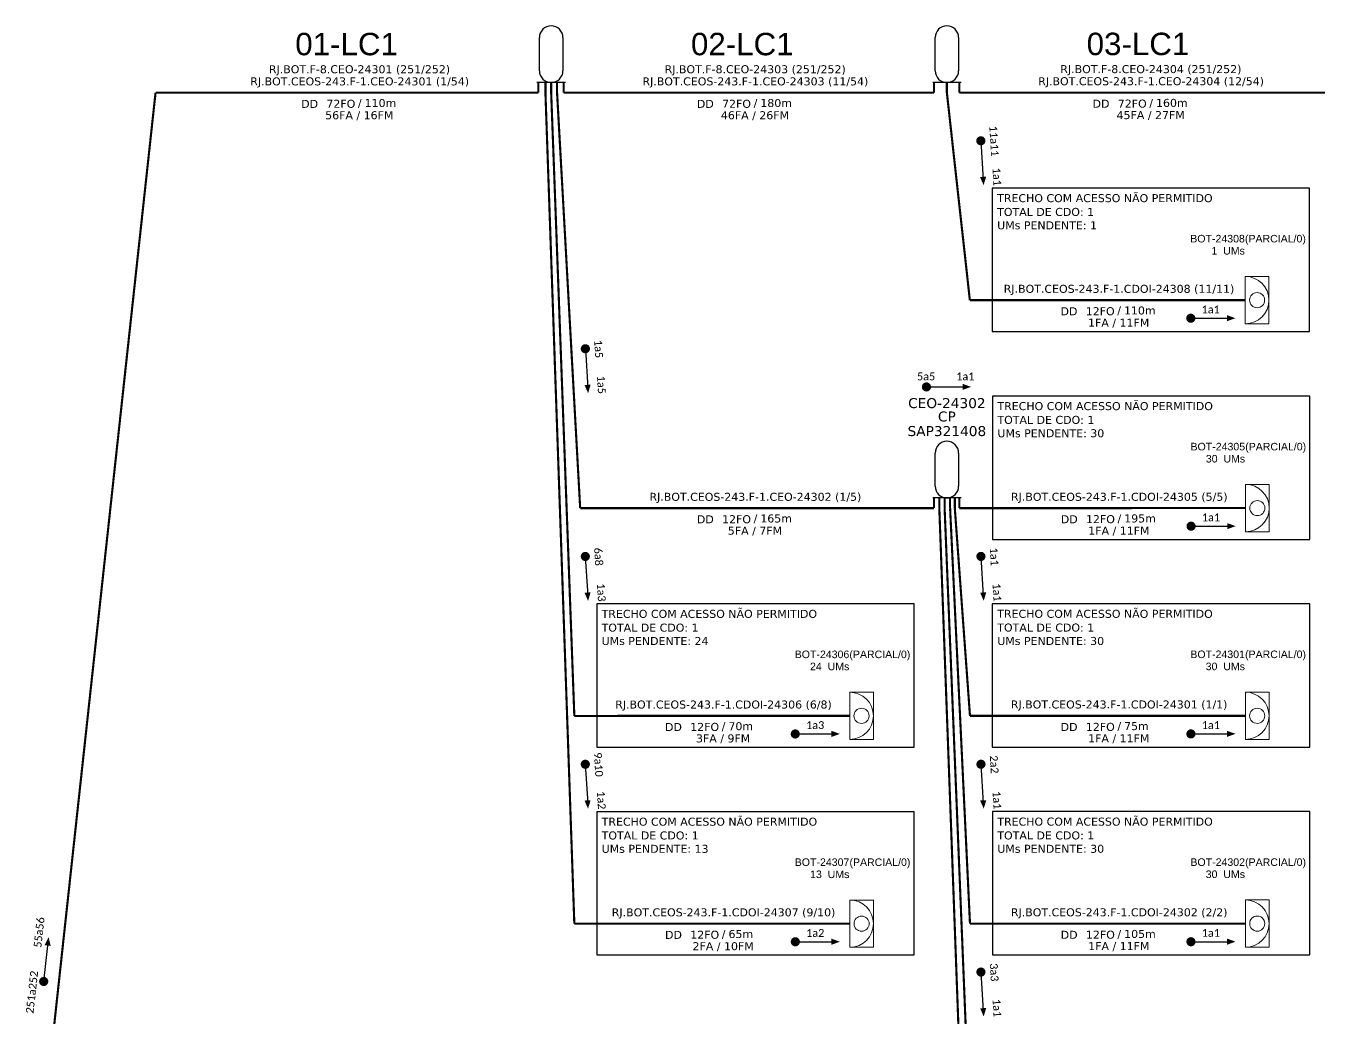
# Model space of a CAD drawing. Header units: millimetres. Extents: x 11891 to 13705, y -3602 to -1984.
# Drawn here: x 11932 to 12498, y -2994 to -2560 of the extents above; entities that cross this region are included whole.
import ezdxf
from ezdxf.enums import TextEntityAlignment as Align

# ---------------------------------------------------------------- set-up
doc = ezdxf.new("R2010")
doc.units = ezdxf.units.MM
doc.header["$MEASUREMENT"] = 0
doc.linetypes.add('ARILSUPP', pattern=[2.98, 1.42, -0.71, 0.14, -0.71])
for name, color, linetype, lineweight in [("20.0-LEGENDA DOS CDO'S", 1, 'Continuous', 0), ('20.1-CDO_INTERIOR', 1, 'Continuous', 0), ('40.1-ETIQUETAS', 1, 'Continuous', 20)]:
    doc.layers.add(name, color=color, linetype=linetype, lineweight=lineweight)
for name, color, linetype in [('20.4-CEOS', 1, 'Continuous'), ('CAP a instalar', 1, 'Continuous'), ('LC1', 3, 'Continuous'), ('SETA', 7, 'Continuous')]:
    doc.layers.add(name, color=color, linetype=linetype)
doc.styles.add('ARIAL', font='arial.ttf')
doc.styles.add('siredit', font='verdana.ttf')
doc.linetypes.add('FENCELINE1', pattern='A,0.25,-0.1,[133,ltypeshp.shx,S=0.1,R=0,X=-0.1,Y=0],-0.1,1', length=1.45)

# ---------------------------------------------------------------- blocks, each defined once
blk = doc.blocks.new('ETIQUETA_RS5F')
at = {"layer": '40.1-ETIQUETAS', "color": 0, "style": 'siredit'}
blk.add_text('/', height=1.5, dxfattribs=at).set_placement((1.55, -1.95), align=Align.MIDDLE_RIGHT)
for tag, p in [('ETIQUETA_R_PRIMARIA', (1.18, 4.1)), ('ETIQUETA_R_SECUNDARIA', (1.18, 2.1)), ('F_ATIVAS/F_MORTAS', (1.11, -4.24))]:
    blk.add_attdef(tag, text='', height=1.5, dxfattribs=at).set_placement(p, align=Align.MIDDLE_CENTER)
for tag, p in [('TIPO_CABO', (-6.62, -2.12)), ('CAP_CABO', (0.37, -2.09))]:
    blk.add_attdef(tag, text='', height=1.5, dxfattribs=at).set_placement(p, align=Align.MIDDLE_RIGHT)
blk.add_attdef('METROS', text='', height=1.5, dxfattribs=at).set_placement((2.11, -1.95), align=Align.MIDDLE_LEFT)
for tag, p in [('FUSÃO_1', (0.82, -8.39)), ('FUSÃO_2', (0.82, -10.6)), ('FUSÃO_3', (0.82, -12.93)), ('FUSÃO_4', (0.82, -15.14)), ('FUSÃO_5', (0.82, -17.16))]:
    blk.add_attdef(tag, text='', height=1.5, dxfattribs=at).set_placement(p, align=Align.CENTER)
blk = doc.blocks.new('CDOI_INT')
at = {"layer": '20.1-CDO_INTERIOR', "color": 0, "lineweight": 18}
blk.add_lwpolyline([(4.25, -4.25), (4.25, 4.25), (0, 4.25), (0, -4.25)], close=True, dxfattribs=at)
blk.add_circle((2.12, 0), 1.36, dxfattribs=at)
blk.add_arc((0, 0), 4.25, 270, 90, dxfattribs=at)
at = {"layer": "20.0-LEGENDA DOS CDO'S", "color": 0, "style": 'ARIAL'}
for tag, p in [('CDO_N', (-0.08, 10.38)), ('SPLITER_1', (21.18, 10.38)), ('SURVEY', (-0.08, 8.2)), ('SPLITER_2', (21.19, 8.68)), ('SAP', (-0.08, 6.23)), ('1:XX', (5.94, -2.22)), ('UMS', (5.94, -4.24))]:
    blk.add_attdef(tag, p, '', height=1.36, dxfattribs=at)
blk.add_attdef('FIBRAS_UTILIZADAS', text='', height=1.36, dxfattribs=at).set_placement((15.34, 10.38), align=Align.CENTER)

msp = doc.modelspace()

# ---------------------------------------------------------------- linework, layer by layer
at = {"const_width": 2, "elevation": 2}
for points in [[(12349.96, -2609.06, 1), (12350.08, -2611.06, 1)], [(12440.85, -2687.68, 1), (12442.85, -2687.68, 1)], [(12176.98, -2700.02, 1), (12177.1, -2702.02, 1)], [(12325.23, -2717.72, 1), (12327.23, -2717.72, 1)], [(12440.97, -2778.63, 1), (12442.97, -2778.63, 1)], [(12176.96, -2790.87, 1), (12177.08, -2792.87, 1)], [(12350, -2790.85, 1), (12350.13, -2792.84, 1)], [(12267.85, -2869.49, 1), (12269.85, -2869.49, 1)], [(12440.9, -2869.47, 1), (12442.9, -2869.47, 1)], [(12176.96, -2881.76, 1), (12177.08, -2883.76, 1)], [(12350, -2881.74, 1), (12350.13, -2883.74, 1)], [(12440.92, -2960.36, 1), (12442.92, -2960.36, 1)], [(12267.88, -2960.38, 1), (12269.88, -2960.38, 1)], [(12350, -2972.63, 1), (12350.13, -2974.63, 1)]]:
    msp.add_lwpolyline(points, format="xyb", close=True, dxfattribs=at)
at = {"color": 3, "elevation": 2}
for points in [[(12355, -2630.78), (12355, -2693.44), (12493.83, -2693.44), (12493.83, -2630.78), (12355, -2630.78)], [(12355.11, -2721.72), (12355.11, -2784.39), (12493.95, -2784.39), (12493.95, -2721.72), (12355.11, -2721.72)], [(12182, -2812.58), (12182, -2875.25), (12320.83, -2875.25), (12320.83, -2812.58), (12182, -2812.58)], [(12355.04, -2812.56), (12355.04, -2875.23), (12493.88, -2875.23), (12493.88, -2812.56), (12355.04, -2812.56)], [(12182.02, -2903.48), (12182.02, -2966.14), (12320.85, -2966.14), (12320.85, -2903.48), (12182.02, -2903.48)], [(12355.07, -2903.45), (12355.07, -2966.12), (12493.9, -2966.12), (12493.9, -2903.45), (12355.07, -2903.45)]]:
    msp.add_lwpolyline(points, dxfattribs=at)
at = {"const_width": 2}
msp.add_lwpolyline([(11940.02, -2978.74, 1), (11940.24, -2976.75, 1)], format="xyb", close=True, dxfattribs=at)
at = {"layer": '20.4-CEOS'}
for p, q in [((12156.94, -2579.41, 2), (12156.94, -2564.96, 2)), ((12167.24, -2564.96, 2), (12167.24, -2579.41, 2)), ((12330.01, -2579.41, 2), (12330.01, -2564.96, 2)), ((12340.31, -2564.96, 2), (12340.31, -2579.41, 2)), ((12168.3, -2584.57, 2), (12155.88, -2584.57, 2)), ((12341.37, -2584.57, 2), (12328.95, -2584.57, 2))]:
    msp.add_line(p, q, dxfattribs=at)
at = {"layer": '20.4-CEOS', "color": 8}
for p, q in [((12330.01, -2761.11, 2), (12330.01, -2746.66, 2)), ((12340.31, -2746.66, 2), (12340.31, -2761.11, 2)), ((12341.37, -2766.26, 2), (12328.95, -2766.26, 2))]:
    msp.add_line(p, q, dxfattribs=at)
at = {"layer": '20.4-CEOS'}
for centre, start, end in [((12162.09, -2564.96, 2), 0, 180), ((12335.16, -2564.96, 2), 0, 180), ((12162.09, -2579.41, 2), 180, 0), ((12335.16, -2579.41, 2), 180, 0)]:
    msp.add_arc(centre, 5.15, start, end, dxfattribs=at)
at = {"layer": '20.4-CEOS', "color": 8}
for centre, start, end in [((12335.16, -2746.66, 2), 0, 180), ((12335.16, -2761.11, 2), 180, 0)]:
    msp.add_arc(centre, 5.15, start, end, dxfattribs=at)
at = {"layer": 'CAP a instalar', "linetype": 'FENCELINE1', "ltscale": 7, "const_width": 0.933, "elevation": 2}
msp.add_lwpolyline([(12156.49, -2589.04), (12156.49, -2584.57)], dxfattribs=at)
at = {"layer": 'CAP a instalar', "color": 8, "ltscale": 7, "const_width": 0.933, "elevation": 2}
for points in [[(12159.58, -2589.04), (12159.58, -2584.57)], [(12162.09, -2589.04), (12162.09, -2584.57)], [(12164.67, -2589.04), (12164.67, -2584.57)], [(12335.16, -2589.04), (12335.16, -2584.57)], [(12172.22, -2952.49), (12159.58, -2589.04)], [(12172.22, -2861.6), (12162.09, -2589.04)], [(12174.78, -2770.73), (12164.67, -2589.04)], [(12345.22, -2679.79), (12335.16, -2589.04)], [(12345.22, -2679.79), (12465.67, -2679.75)], [(12329.56, -2770.73), (12329.56, -2766.26)], [(12331.85, -2770.73), (12331.85, -2766.26)], [(12334.17, -2770.73), (12334.17, -2766.26)], [(12336.57, -2770.73), (12336.57, -2766.26)], [(12338.63, -2770.73), (12338.63, -2766.26)], [(12340.61, -2770.73), (12340.61, -2766.26)], [(12174.78, -2770.73), (12329.56, -2770.73)], [(12345.27, -3134.25), (12331.85, -2770.73)], [(12345.27, -3043.35), (12334.17, -2770.73)], [(12345.27, -2952.46), (12336.57, -2770.73)], [(12345.27, -2861.57), (12338.63, -2770.73)], [(12340.61, -2770.73), (12465.72, -2770.7)], [(12172.22, -2861.6), (12292.67, -2861.56)], [(12345.27, -2861.57), (12465.72, -2861.54)], [(12172.22, -2952.49), (12292.67, -2952.46)], [(12345.27, -2952.46), (12465.72, -2952.43)]]:
    msp.add_lwpolyline(points, dxfattribs=at)
at = {"layer": 'CAP a instalar', "ltscale": 7, "const_width": 0.933, "elevation": 2}
for points in [[(12167.54, -2589.04), (12167.54, -2584.57)], [(12329.56, -2589.04), (12329.56, -2584.57)], [(12340.61, -2589.04), (12340.61, -2584.57)], [(11939.66, -3043.32), (11989.05, -2589.04)], [(11989.05, -2589.04), (12156.49, -2589.04)], [(12167.54, -2589.04), (12329.56, -2589.04)], [(12340.61, -2589.04), (12502.63, -2588.98)]]:
    msp.add_lwpolyline(points, dxfattribs=at)
at = {"layer": 'SETA', "elevation": 2}
for points in [[(12350.02, -2610.06), (12351.06, -2627.22)], [(12441.85, -2687.68), (12459.05, -2687.68)], [(12177.04, -2701.02), (12178.08, -2718.19)], [(12326.23, -2717.72), (12343.42, -2717.72)], [(12326.23, -2717.72), (12343.42, -2717.72)], [(12441.97, -2778.63), (12459.16, -2778.63)], [(12177.02, -2791.87), (12178.06, -2809.03)], [(12350.06, -2791.84), (12351.1, -2809.01)], [(12268.85, -2869.49), (12286.05, -2869.49)], [(12441.9, -2869.47), (12459.09, -2869.47)], [(12177.02, -2882.76), (12178.06, -2899.92)], [(12350.06, -2882.74), (12351.1, -2899.9)], [(12268.88, -2960.38), (12286.07, -2960.38)], [(12441.92, -2960.36), (12459.12, -2960.36)], [(12350.06, -2973.63), (12351.1, -2990.79)]]:
    msp.add_lwpolyline(points, dxfattribs=at)
at = {"layer": 'SETA'}
msp.add_lwpolyline([(11940.13, -2977.74), (11942.05, -2960.66)], dxfattribs=at)
msp.add_lwpolyline([(11940.13, -2977.74), (11942.05, -2960.66)], dxfattribs=at)
for points in [[(12352.33, -2625.76, 2), (12351.22, -2629.5, 2), (12349.67, -2625.92, 2)], [(12457.67, -2686.32, 2), (12461.33, -2687.66, 2), (12457.67, -2688.99, 2)], [(12179.35, -2716.73, 2), (12178.24, -2720.46, 2), (12176.69, -2716.89, 2)], [(12342.04, -2716.36, 2), (12345.71, -2717.69, 2), (12342.04, -2719.03, 2)], [(12342.04, -2716.36, 2), (12345.71, -2717.69, 2), (12342.04, -2719.03, 2)], [(12457.78, -2777.27, 2), (12461.45, -2778.6, 2), (12457.78, -2779.94, 2)], [(12179.33, -2807.57, 2), (12178.22, -2811.31, 2), (12176.67, -2807.73, 2)], [(12352.38, -2807.55, 2), (12351.27, -2811.29, 2), (12349.72, -2807.71, 2)], [(12284.67, -2868.13, 2), (12288.33, -2869.47, 2), (12284.67, -2870.8, 2)], [(12457.71, -2868.11, 2), (12461.38, -2869.44, 2), (12457.71, -2870.77, 2)], [(12179.33, -2898.46, 2), (12178.22, -2902.2, 2), (12176.67, -2898.63, 2)], [(12352.38, -2898.44, 2), (12351.27, -2902.18, 2), (12349.72, -2898.6, 2)], [(11940.54, -2961.87), (11942.28, -2958.38), (11943.19, -2962.17)], [(11940.54, -2961.87), (11942.28, -2958.38), (11943.19, -2962.17)], [(12284.69, -2959.03, 2), (12288.35, -2960.36, 2), (12284.69, -2961.69, 2)], [(12457.74, -2959, 2), (12461.4, -2960.33, 2), (12457.74, -2961.67, 2)], [(12352.38, -2989.33, 2), (12351.27, -2993.07, 2), (12349.72, -2989.49, 2)]]:
    msp.add_solid(points, dxfattribs=at)

# ---------------------------------------------------------------- block references
at = {"layer": '20.1-CDO_INTERIOR', "color": 8, "ltscale": 11}
ref = msp.add_blockref('CDOI_INT', (12465.69, -2679.76, 2), dxfattribs=dict(at, xscale=2.430832509970058, yscale=2.430832509970058, zscale=2.430832509970058))
ref.add_attrib('CDO_N', 'BOT-24308', dxfattribs={"layer": "20.0-LEGENDA DOS CDO'S", "color": 8, "height": 3.307, "style": 'ARIAL'}).set_placement((12465.49, -2654.52, 2), align=Align.RIGHT)
ref.add_attrib('FIBRAS_UTILIZADAS', '    (PARCIAL/0)', dxfattribs={"layer": "20.0-LEGENDA DOS CDO'S", "color": 8, "height": 3.3, "style": 'ARIAL'}).set_placement((12476.3, -2654.52, 2), align=Align.CENTER)
ref.add_attrib('SURVEY', '1  UMs', dxfattribs={"layer": "20.0-LEGENDA DOS CDO'S", "color": 8, "height": 3.307, "style": 'ARIAL'}).set_placement((12465.5, -2659.82, 2), align=Align.RIGHT)
ref = msp.add_blockref('CDOI_INT', (12465.81, -2770.7, 2), dxfattribs=dict(at, xscale=2.430832509970058, yscale=2.430832509970058, zscale=2.430832509970058))
ref.add_attrib('CDO_N', 'BOT-24305', dxfattribs={"layer": "20.0-LEGENDA DOS CDO'S", "color": 8, "height": 3.307, "style": 'ARIAL'}).set_placement((12465.6, -2745.47, 2), align=Align.RIGHT)
ref.add_attrib('FIBRAS_UTILIZADAS', '    (PARCIAL/0)', dxfattribs={"layer": "20.0-LEGENDA DOS CDO'S", "color": 8, "height": 3.3, "style": 'ARIAL'}).set_placement((12476.42, -2745.47, 2), align=Align.CENTER)
ref.add_attrib('SURVEY', '30  UMs', dxfattribs={"layer": "20.0-LEGENDA DOS CDO'S", "color": 8, "height": 3.307, "style": 'ARIAL'}).set_placement((12465.62, -2750.77, 2), align=Align.RIGHT)
ref = msp.add_blockref('CDOI_INT', (12292.69, -2861.56, 2), dxfattribs=dict(at, xscale=2.430832509970058, yscale=2.430832509970058, zscale=2.430832509970058))
ref.add_attrib('CDO_N', 'BOT-24306', dxfattribs={"layer": "20.0-LEGENDA DOS CDO'S", "color": 8, "height": 3.307, "style": 'ARIAL'}).set_placement((12292.49, -2836.33, 2), align=Align.RIGHT)
ref.add_attrib('FIBRAS_UTILIZADAS', '    (PARCIAL/0)', dxfattribs={"layer": "20.0-LEGENDA DOS CDO'S", "color": 8, "height": 3.3, "style": 'ARIAL'}).set_placement((12303.3, -2836.33, 2), align=Align.CENTER)
ref.add_attrib('SURVEY', '24  UMs', dxfattribs={"layer": "20.0-LEGENDA DOS CDO'S", "color": 8, "height": 3.307, "style": 'ARIAL'}).set_placement((12292.5, -2841.63, 2), align=Align.RIGHT)
ref = msp.add_blockref('CDOI_INT', (12465.74, -2861.54, 2), dxfattribs=dict(at, xscale=2.430832509970058, yscale=2.430832509970058, zscale=2.430832509970058))
ref.add_attrib('CDO_N', 'BOT-24301', dxfattribs={"layer": "20.0-LEGENDA DOS CDO'S", "color": 8, "height": 3.307, "style": 'ARIAL'}).set_placement((12465.53, -2836.31, 2), align=Align.RIGHT)
ref.add_attrib('FIBRAS_UTILIZADAS', '    (PARCIAL/0)', dxfattribs={"layer": "20.0-LEGENDA DOS CDO'S", "color": 8, "height": 3.3, "style": 'ARIAL'}).set_placement((12476.35, -2836.31, 2), align=Align.CENTER)
ref.add_attrib('SURVEY', '30  UMs', dxfattribs={"layer": "20.0-LEGENDA DOS CDO'S", "color": 8, "height": 3.307, "style": 'ARIAL'}).set_placement((12465.55, -2841.61, 2), align=Align.RIGHT)
ref = msp.add_blockref('CDOI_INT', (12292.71, -2952.46, 2), dxfattribs=dict(at, xscale=2.430832509970058, yscale=2.430832509970058, zscale=2.430832509970058))
ref.add_attrib('CDO_N', 'BOT-24307', dxfattribs={"layer": "20.0-LEGENDA DOS CDO'S", "color": 8, "height": 3.307, "style": 'ARIAL'}).set_placement((12292.51, -2927.22, 2), align=Align.RIGHT)
ref.add_attrib('FIBRAS_UTILIZADAS', '    (PARCIAL/0)', dxfattribs={"layer": "20.0-LEGENDA DOS CDO'S", "color": 8, "height": 3.3, "style": 'ARIAL'}).set_placement((12303.33, -2927.22, 2), align=Align.CENTER)
ref.add_attrib('SURVEY', '13  UMs', dxfattribs={"layer": "20.0-LEGENDA DOS CDO'S", "color": 8, "height": 3.307, "style": 'ARIAL'}).set_placement((12292.52, -2932.52, 2), align=Align.RIGHT)
ref = msp.add_blockref('CDOI_INT', (12465.76, -2952.43, 2), dxfattribs=dict(at, xscale=2.430832509970058, yscale=2.430832509970058, zscale=2.430832509970058))
ref.add_attrib('CDO_N', 'BOT-24302', dxfattribs={"layer": "20.0-LEGENDA DOS CDO'S", "color": 8, "height": 3.307, "style": 'ARIAL'}).set_placement((12465.56, -2927.2, 2), align=Align.RIGHT)
ref.add_attrib('FIBRAS_UTILIZADAS', '    (PARCIAL/0)', dxfattribs={"layer": "20.0-LEGENDA DOS CDO'S", "color": 8, "height": 3.3, "style": 'ARIAL'}).set_placement((12476.37, -2927.2, 2), align=Align.CENTER)
ref.add_attrib('SURVEY', '30  UMs', dxfattribs={"layer": "20.0-LEGENDA DOS CDO'S", "color": 8, "height": 3.307, "style": 'ARIAL'}).set_placement((12465.57, -2932.5, 2), align=Align.RIGHT)
at = {"layer": '40.1-ETIQUETAS'}
ref = msp.add_blockref('ETIQUETA_RS5F', (12075.57, -2588.99, 2), dxfattribs=dict(at, xscale=2.33279996999954, yscale=2.33279996999954, zscale=2.33279996999954))
ref.add_attrib('ETIQUETA_R_PRIMARIA', 'RJ.BOT.F-8.CEO-24301 (251/252)', dxfattribs={"color": 0, "height": 3.4992, "style": 'siredit'}).set_placement((12078.25, -2578.78, 2), align=Align.MIDDLE_CENTER)
ref.add_attrib('ETIQUETA_R_SECUNDARIA', 'RJ.BOT.CEOS-243.F-1.CEO-24301 (1/54)', dxfattribs={"color": 0, "height": 3.4992, "style": 'siredit'}).set_placement((12078.33, -2584.08, 2), align=Align.MIDDLE_CENTER)
ref.add_attrib('TIPO_CABO', 'DD', dxfattribs={"color": 0, "height": 3.499, "style": 'siredit'}).set_placement((12060.14, -2593.92, 2), align=Align.MIDDLE_RIGHT)
ref.add_attrib('CAP_CABO', '72FO', dxfattribs={"color": 0, "height": 3.499, "style": 'siredit'}).set_placement((12076.42, -2593.87, 2), align=Align.MIDDLE_RIGHT)
ref.add_attrib('METROS', '110m', dxfattribs={"color": 0, "height": 3.499, "style": 'siredit'}).set_placement((12080.5, -2593.54, 2), align=Align.MIDDLE_LEFT)
ref.add_attrib('F_ATIVAS/F_MORTAS', '56FA / 16FM', dxfattribs={"color": 0, "height": 3.4992, "style": 'siredit'}).set_placement((12078.16, -2598.89, 2), align=Align.MIDDLE_CENTER)
ref = msp.add_blockref('ETIQUETA_RS5F', (12248.64, -2588.99, 2), dxfattribs=dict(at, xscale=2.33279996999954, yscale=2.33279996999954, zscale=2.33279996999954))
ref.add_attrib('ETIQUETA_R_PRIMARIA', 'RJ.BOT.F-8.CEO-24303 (251/252)', dxfattribs={"color": 0, "height": 3.4992, "style": 'siredit'}).set_placement((12251.32, -2578.78, 2), align=Align.MIDDLE_CENTER)
ref.add_attrib('ETIQUETA_R_SECUNDARIA', 'RJ.BOT.CEOS-243.F-1.CEO-24303 (11/54)', dxfattribs={"color": 0, "height": 3.4992, "style": 'siredit'}).set_placement((12251.4, -2584.08, 2), align=Align.MIDDLE_CENTER)
ref.add_attrib('TIPO_CABO', 'DD', dxfattribs={"color": 0, "height": 3.499, "style": 'siredit'}).set_placement((12233.21, -2593.92, 2), align=Align.MIDDLE_RIGHT)
ref.add_attrib('CAP_CABO', '72FO', dxfattribs={"color": 0, "height": 3.499, "style": 'siredit'}).set_placement((12249.49, -2593.87, 2), align=Align.MIDDLE_RIGHT)
ref.add_attrib('METROS', '180m', dxfattribs={"color": 0, "height": 3.499, "style": 'siredit'}).set_placement((12253.57, -2593.54, 2), align=Align.MIDDLE_LEFT)
ref.add_attrib('F_ATIVAS/F_MORTAS', '46FA / 26FM', dxfattribs={"color": 0, "height": 3.4992, "style": 'siredit'}).set_placement((12251.23, -2598.89, 2), align=Align.MIDDLE_CENTER)
ref = msp.add_blockref('ETIQUETA_RS5F', (12421.71, -2588.93, 2), dxfattribs=dict(at, xscale=2.33279996999954, yscale=2.33279996999954, zscale=2.33279996999954))
ref.add_attrib('ETIQUETA_R_PRIMARIA', 'RJ.BOT.F-8.CEO-24304 (251/252)', dxfattribs={"color": 0, "height": 3.4992, "style": 'siredit'}).set_placement((12424.39, -2578.72, 2), align=Align.MIDDLE_CENTER)
ref.add_attrib('ETIQUETA_R_SECUNDARIA', 'RJ.BOT.CEOS-243.F-1.CEO-24304 (12/54)', dxfattribs={"color": 0, "height": 3.4992, "style": 'siredit'}).set_placement((12424.47, -2584.02, 2), align=Align.MIDDLE_CENTER)
ref.add_attrib('TIPO_CABO', 'DD', dxfattribs={"color": 0, "height": 3.499, "style": 'siredit'}).set_placement((12406.28, -2593.86, 2), align=Align.MIDDLE_RIGHT)
ref.add_attrib('CAP_CABO', '72FO', dxfattribs={"color": 0, "height": 3.499, "style": 'siredit'}).set_placement((12422.56, -2593.81, 2), align=Align.MIDDLE_RIGHT)
ref.add_attrib('METROS', '160m', dxfattribs={"color": 0, "height": 3.499, "style": 'siredit'}).set_placement((12426.64, -2593.49, 2), align=Align.MIDDLE_LEFT)
ref.add_attrib('F_ATIVAS/F_MORTAS', '45FA / 27FM', dxfattribs={"color": 0, "height": 3.4992, "style": 'siredit'}).set_placement((12424.3, -2598.83, 2), align=Align.MIDDLE_CENTER)
at = {"layer": '40.1-ETIQUETAS', "color": 8}
ref = msp.add_blockref('ETIQUETA_RS5F', (12407.69, -2679.72, 2), dxfattribs=dict(at, xscale=2.33279996999954, yscale=2.33279996999954, zscale=2.33279996999954))
ref.add_attrib('ETIQUETA_R_SECUNDARIA', 'RJ.BOT.CEOS-243.F-1.CDOI-24308 (11/11)', dxfattribs={"color": 0, "height": 3.4992, "style": 'siredit'}).set_placement((12410.45, -2674.81, 2), align=Align.MIDDLE_CENTER)
ref.add_attrib('TIPO_CABO', 'DD', dxfattribs={"color": 0, "height": 3.499, "style": 'siredit'}).set_placement((12392.26, -2684.65, 2), align=Align.MIDDLE_RIGHT)
ref.add_attrib('CAP_CABO', '12FO', dxfattribs={"color": 0, "height": 3.499, "style": 'siredit'}).set_placement((12408.55, -2684.6, 2), align=Align.MIDDLE_RIGHT)
ref.add_attrib('METROS', '110m', dxfattribs={"color": 0, "height": 3.499, "style": 'siredit'}).set_placement((12412.62, -2684.28, 2), align=Align.MIDDLE_LEFT)
ref.add_attrib('F_ATIVAS/F_MORTAS', '1FA / 11FM', dxfattribs={"color": 0, "height": 3.499, "style": 'siredit'}).set_placement((12410.29, -2689.62, 2), align=Align.MIDDLE_CENTER)
ref = msp.add_blockref('ETIQUETA_RS5F', (12248.64, -2770.68, 2), dxfattribs=dict(at, xscale=2.33279996999954, yscale=2.33279996999954, zscale=2.33279996999954))
ref.add_attrib('ETIQUETA_R_SECUNDARIA', 'RJ.BOT.CEOS-243.F-1.CEO-24302 (1/5)', dxfattribs={"color": 0, "height": 3.4992, "style": 'siredit'}).set_placement((12251.4, -2765.78, 2), align=Align.MIDDLE_CENTER)
ref.add_attrib('TIPO_CABO', 'DD', dxfattribs={"color": 0, "height": 3.499, "style": 'siredit'}).set_placement((12233.21, -2775.62, 2), align=Align.MIDDLE_RIGHT)
ref.add_attrib('CAP_CABO', '12FO', dxfattribs={"color": 0, "height": 3.499, "style": 'siredit'}).set_placement((12249.49, -2775.57, 2), align=Align.MIDDLE_RIGHT)
ref.add_attrib('METROS', '165m', dxfattribs={"color": 0, "height": 3.499, "style": 'siredit'}).set_placement((12253.57, -2775.24, 2), align=Align.MIDDLE_LEFT)
ref.add_attrib('F_ATIVAS/F_MORTAS', '5FA / 7FM', dxfattribs={"color": 0, "height": 3.499, "style": 'siredit'}).set_placement((12251.23, -2780.59, 2), align=Align.MIDDLE_CENTER)
ref = msp.add_blockref('ETIQUETA_RS5F', (12407.81, -2770.67, 2), dxfattribs=dict(at, xscale=2.33279996999954, yscale=2.33279996999954, zscale=2.33279996999954))
ref.add_attrib('ETIQUETA_R_SECUNDARIA', 'RJ.BOT.CEOS-243.F-1.CDOI-24305 (5/5)', dxfattribs={"color": 0, "height": 3.4992, "style": 'siredit'}).set_placement((12410.57, -2765.76, 2), align=Align.MIDDLE_CENTER)
ref.add_attrib('TIPO_CABO', 'DD', dxfattribs={"color": 0, "height": 3.499, "style": 'siredit'}).set_placement((12392.38, -2775.6, 2), align=Align.MIDDLE_RIGHT)
ref.add_attrib('CAP_CABO', '12FO', dxfattribs={"color": 0, "height": 3.499, "style": 'siredit'}).set_placement((12408.66, -2775.55, 2), align=Align.MIDDLE_RIGHT)
ref.add_attrib('METROS', '195m', dxfattribs={"color": 0, "height": 3.499, "style": 'siredit'}).set_placement((12412.74, -2775.23, 2), align=Align.MIDDLE_LEFT)
ref.add_attrib('F_ATIVAS/F_MORTAS', '1FA / 11FM', dxfattribs={"color": 0, "height": 3.499, "style": 'siredit'}).set_placement((12410.4, -2780.57, 2), align=Align.MIDDLE_CENTER)
ref = msp.add_blockref('ETIQUETA_RS5F', (12234.69, -2861.53, 2), dxfattribs=dict(at, xscale=2.33279996999954, yscale=2.33279996999954, zscale=2.33279996999954))
ref.add_attrib('ETIQUETA_R_SECUNDARIA', 'RJ.BOT.CEOS-243.F-1.CDOI-24306 (6/8)', dxfattribs={"color": 0, "height": 3.4992, "style": 'siredit'}).set_placement((12237.45, -2856.62, 2), align=Align.MIDDLE_CENTER)
ref.add_attrib('TIPO_CABO', 'DD', dxfattribs={"color": 0, "height": 3.499, "style": 'siredit'}).set_placement((12219.26, -2866.46, 2), align=Align.MIDDLE_RIGHT)
ref.add_attrib('CAP_CABO', '12FO', dxfattribs={"color": 0, "height": 3.499, "style": 'siredit'}).set_placement((12235.55, -2866.41, 2), align=Align.MIDDLE_RIGHT)
ref.add_attrib('METROS', '70m', dxfattribs={"color": 0, "height": 3.499, "style": 'siredit'}).set_placement((12239.62, -2866.09, 2), align=Align.MIDDLE_LEFT)
ref.add_attrib('F_ATIVAS/F_MORTAS', '3FA / 9FM', dxfattribs={"color": 0, "height": 3.499, "style": 'siredit'}).set_placement((12237.29, -2871.43, 2), align=Align.MIDDLE_CENTER)
ref = msp.add_blockref('ETIQUETA_RS5F', (12407.74, -2861.5, 2), dxfattribs=dict(at, xscale=2.33279996999954, yscale=2.33279996999954, zscale=2.33279996999954))
ref.add_attrib('ETIQUETA_R_SECUNDARIA', 'RJ.BOT.CEOS-243.F-1.CDOI-24301 (1/1)', dxfattribs={"color": 0, "height": 3.4992, "style": 'siredit'}).set_placement((12410.5, -2856.59, 2), align=Align.MIDDLE_CENTER)
ref.add_attrib('TIPO_CABO', 'DD', dxfattribs={"color": 0, "height": 3.499, "style": 'siredit'}).set_placement((12392.31, -2866.44, 2), align=Align.MIDDLE_RIGHT)
ref.add_attrib('CAP_CABO', '12FO', dxfattribs={"color": 0, "height": 3.499, "style": 'siredit'}).set_placement((12408.59, -2866.39, 2), align=Align.MIDDLE_RIGHT)
ref.add_attrib('METROS', '75m', dxfattribs={"color": 0, "height": 3.499, "style": 'siredit'}).set_placement((12412.67, -2866.06, 2), align=Align.MIDDLE_LEFT)
ref.add_attrib('F_ATIVAS/F_MORTAS', '1FA / 11FM', dxfattribs={"color": 0, "height": 3.499, "style": 'siredit'}).set_placement((12410.33, -2871.41, 2), align=Align.MIDDLE_CENTER)
ref = msp.add_blockref('ETIQUETA_RS5F', (12234.72, -2952.42, 2), dxfattribs=dict(at, xscale=2.33279996999954, yscale=2.33279996999954, zscale=2.33279996999954))
ref.add_attrib('ETIQUETA_R_SECUNDARIA', 'RJ.BOT.CEOS-243.F-1.CDOI-24307 (9/10)', dxfattribs={"color": 0, "height": 3.4992, "style": 'siredit'}).set_placement((12237.48, -2947.51, 2), align=Align.MIDDLE_CENTER)
ref.add_attrib('TIPO_CABO', 'DD', dxfattribs={"color": 0, "height": 3.499, "style": 'siredit'}).set_placement((12219.28, -2957.36, 2), align=Align.MIDDLE_RIGHT)
ref.add_attrib('CAP_CABO', '12FO', dxfattribs={"color": 0, "height": 3.499, "style": 'siredit'}).set_placement((12235.57, -2957.3, 2), align=Align.MIDDLE_RIGHT)
ref.add_attrib('METROS', '65m', dxfattribs={"color": 0, "height": 3.499, "style": 'siredit'}).set_placement((12239.64, -2956.98, 2), align=Align.MIDDLE_LEFT)
ref.add_attrib('F_ATIVAS/F_MORTAS', '2FA / 10FM', dxfattribs={"color": 0, "height": 3.499, "style": 'siredit'}).set_placement((12237.31, -2962.32, 2), align=Align.MIDDLE_CENTER)
ref = msp.add_blockref('ETIQUETA_RS5F', (12407.76, -2952.4, 2), dxfattribs=dict(at, xscale=2.33279996999954, yscale=2.33279996999954, zscale=2.33279996999954))
ref.add_attrib('ETIQUETA_R_SECUNDARIA', 'RJ.BOT.CEOS-243.F-1.CDOI-24302 (2/2)', dxfattribs={"color": 0, "height": 3.4992, "style": 'siredit'}).set_placement((12410.52, -2947.49, 2), align=Align.MIDDLE_CENTER)
ref.add_attrib('TIPO_CABO', 'DD', dxfattribs={"color": 0, "height": 3.499, "style": 'siredit'}).set_placement((12392.33, -2957.33, 2), align=Align.MIDDLE_RIGHT)
ref.add_attrib('CAP_CABO', '12FO', dxfattribs={"color": 0, "height": 3.499, "style": 'siredit'}).set_placement((12408.62, -2957.28, 2), align=Align.MIDDLE_RIGHT)
ref.add_attrib('METROS', '105m', dxfattribs={"color": 0, "height": 3.499, "style": 'siredit'}).set_placement((12412.69, -2956.95, 2), align=Align.MIDDLE_LEFT)
ref.add_attrib('F_ATIVAS/F_MORTAS', '1FA / 11FM', dxfattribs={"color": 0, "height": 3.499, "style": 'siredit'}).set_placement((12410.36, -2962.3, 2), align=Align.MIDDLE_CENTER)

# ---------------------------------------------------------------- texts
at = {"color": 3, "style": 'siredit'}
for s, p in [('TRECHO COM ACESSO NÃO PERMITIDO', (12357.15, -2636.9, 2)), ('TOTAL DE CDO: 1', (12357.15, -2642.93, 2)), ('UMs PENDENTE: 1', (12357.15, -2648.78, 2)), ('TRECHO COM ACESSO NÃO PERMITIDO', (12357.27, -2727.85, 2)), ('TOTAL DE CDO: 1', (12357.27, -2733.88, 2)), ('UMs PENDENTE: 30', (12357.27, -2739.73, 2)), ('TRECHO COM ACESSO NÃO PERMITIDO', (12184.15, -2818.71, 2)), ('TRECHO COM ACESSO NÃO PERMITIDO', (12357.2, -2818.69, 2)), ('TOTAL DE CDO: 1', (12184.15, -2824.74, 2)), ('TOTAL DE CDO: 1', (12357.2, -2824.71, 2)), ('UMs PENDENTE: 24', (12184.15, -2830.59, 2)), ('UMs PENDENTE: 30', (12357.2, -2830.57, 2)), ('TRECHO COM ACESSO NÃO PERMITIDO', (12184.18, -2909.61, 2)), ('TRECHO COM ACESSO NÃO PERMITIDO', (12357.22, -2909.58, 2)), ('TOTAL DE CDO: 1', (12184.18, -2915.63, 2)), ('TOTAL DE CDO: 1', (12357.22, -2915.61, 2)), ('UMs PENDENTE: 13', (12184.18, -2921.48, 2)), ('UMs PENDENTE: 30', (12357.22, -2921.46, 2))]:
    msp.add_text(s, height=3.4992, dxfattribs=at).set_placement(p)
at = {"color": 0, "char_height": 3.4214, "width": 50.7176, "attachment_point": 5}
for s, insert, rotation in [('\\C7;\\fCalibri|b0|i0|c0|p34;11a11', (12355.8, -2610.17, 2), 273.4639), ('{\\fCalibri|b0|i0|c0|p34;\\C7;1a1}', (12357.03, -2625.8, 2), 273.4639), ('\\C7;\\fCalibri|b0|i0|c0|p34;1a5', (12182.83, -2701.13, 2), 273.4639), ('\\C7;\\fCalibri|b0|i0|c0|p34;1a5', (12184.05, -2716.77, 2), 273.4639), ('\\C7;\\fCalibri|b0|i0|c0|p34;6a8', (12182.8, -2791.97, 2), 273.4639), ('\\C7;\\fCalibri|b0|i0|c0|p34;1a1', (12355.85, -2791.95, 2), 273.4639), ('\\C7;\\fCalibri|b0|i0|c0|p34;1a3', (12184.03, -2807.61, 2), 273.4639), ('{\\fCalibri|b0|i0|c0|p34;\\C7;1a1}', (12357.07, -2807.59, 2), 273.4639), ('\\C7;\\fCalibri|b0|i0|c0|p34;9a10', (12182.8, -2882.87, 2), 273.4639), ('\\C7;\\fCalibri|b0|i0|c0|p34;2a2', (12355.85, -2882.84, 2), 273.4639), ('\\C7;\\fCalibri|b0|i0|c0|p34;1a2', (12184.03, -2898.5, 2), 273.4639), ('{\\fCalibri|b0|i0|c0|p34;\\C7;1a1}', (12357.07, -2898.48, 2), 273.4639), ('\\C7;\\fCalibri|b0|i0|c0|p34;55a56', (11938.12, -2956.27), 83.5973), ('{\\fCalibri|b0|i0|c0|p34;\\C7;251a252}', (11935, -2982.41), 83.5973), ('\\C7;\\fCalibri|b0|i0|c0|p34;3a3', (12355.85, -2973.73, 2), 273.4639), ('{\\fCalibri|b0|i0|c0|p34;\\C7;1a1}', (12357.07, -2989.37, 2), 273.4639)]:
    msp.add_mtext(s, dxfattribs=dict(at, insert=insert, rotation=rotation))
for s, insert in [('{\\fCalibri|b0|i0|c0|p34;\\C7;1a1}', (12450.56, -2683.83, 2)), ('\\C7;\\fCalibri|b0|i0|c0|p34;5a5', (12326.09, -2713.13, 2)), ('\\C7;\\fCalibri|b0|i0|c0|p34;1a1', (12343.24, -2713.13, 2)), ('{\\fCalibri|b0|i0|c0|p34;\\C7;1a1}', (12450.68, -2774.78, 2)), ('\\C7;\\fCalibri|b0|i0|c0|p34;1a3', (12277.56, -2865.64, 2)), ('{\\fCalibri|b0|i0|c0|p34;\\C7;1a1}', (12450.61, -2865.62, 2)), ('\\C7;\\fCalibri|b0|i0|c0|p34;1a2', (12277.59, -2956.53, 2)), ('{\\fCalibri|b0|i0|c0|p34;\\C7;1a1}', (12450.63, -2956.51, 2))]:
    msp.add_mtext(s, dxfattribs=dict(at, insert=insert))
at = {"layer": '20.4-CEOS', "color": 8, "style": 'siredit'}
for tag, text, height, p in [('CEO-24302', 'CEOSXXX', 4.365, (12335.16, -2722.61, 2)), ('CP', '', 4.37, (12335.16, -2728.46, 2)), ('SAP321408', '', 4.37, (12335.16, -2734.84, 2))]:
    msp.add_attdef(tag, text=text, height=height, dxfattribs=at).set_placement(p, align=Align.TOP_CENTER)
at = {"layer": 'LC1', "linetype": 'ARILSUPP', "style": 'ARIAL'}
for s, p in [('01-LC1', (12072.61, -2567.76, 2)), ('02-LC1', (12245.68, -2567.76, 2)), ('03-LC1', (12418.75, -2567.7, 2))]:
    msp.add_text(s, height=9.8, dxfattribs=at).set_placement(p, align=Align.MIDDLE_CENTER)

doc.saveas('drawing.dxf')
